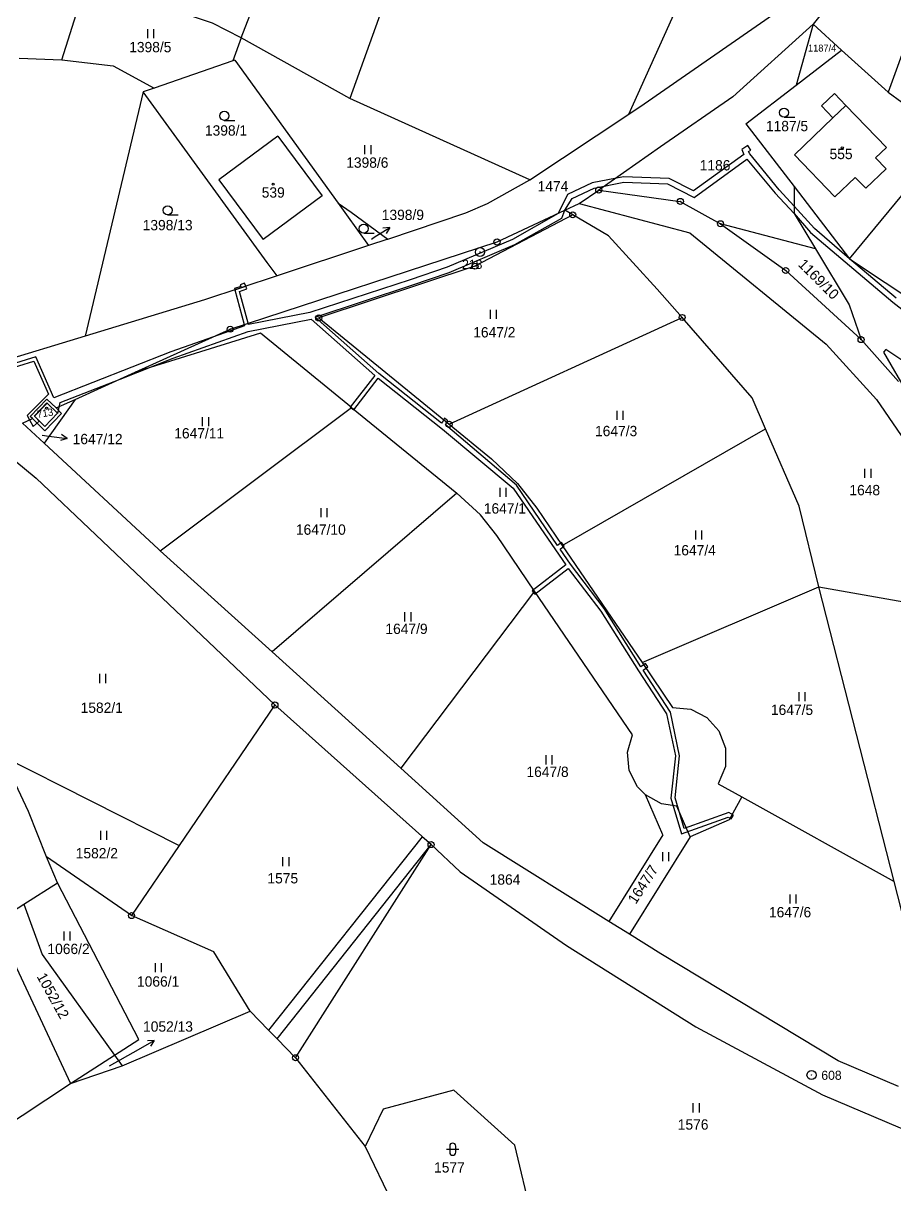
# Model space of a CAD drawing. Extents: x -820725 to -814908, y -1038210 to -1035296.
# Drawn here: x -818926.1 to -818782.5, y -1036843.4 to -1036652 of the extents above; entities that cross this region are included whole.
import ezdxf
from ezdxf.enums import TextEntityAlignment as Align

# ---------------------------------------------------------------- set-up
doc = ezdxf.new("R2010")
doc.units = 0
doc.header["$MEASUREMENT"] = 0
doc.linetypes.add('0_051C', pattern=[0])
for name, color, linetype in [('101', 1, 'CONTINUOUS'), ('1016', 1, 'CONTINUOUS'), ('1029', 1, 'CONTINUOUS'), ('105', 1, 'CONTINUOUS'), ('18', 1, 'CONTINUOUS'), ('21800', 1, 'CONTINUOUS'), ('21900', 1, 'CONTINUOUS'), ('23700', 1, 'CONTINUOUS'), ('304', 1, 'CONTINUOUS'), ('306', 1, 'CONTINUOUS'), ('316', 1, 'CONTINUOUS'), ('404', 1, 'CONTINUOUS')]:
    doc.layers.add(name, color=color, linetype=linetype)

# ---------------------------------------------------------------- blocks, each defined once
blk = doc.blocks.new('4_02$0')
at = {"layer": '404', "color": 255, "linetype": 'Continuous'}
blk.add_circle((-0.01, 0), 0.175, dxfattribs=at)
blk = doc.blocks.new('1029$1')
at = {"layer": '1029', "color": 6, "linetype": 'Continuous'}
for p, q in [((0, 3), (-0.5, 2)), ((0, 0), (0, 3)), ((0, 3), (0.5, 2))]:
    blk.add_line(p, q, dxfattribs=at)
blk = doc.blocks.new('3_06$2')
at = {"layer": '306', "color": 255, "linetype": 'Continuous'}
for p, q in [((-0.51, 0), (-0.51, 1.5)), ((0.49, 0), (0.49, 1.5))]:
    blk.add_line(p, q, dxfattribs=at)
blk = doc.blocks.new('3_16$4')
at = {"layer": '316', "color": 255, "linetype": 'Continuous'}
for p, q in [((-1, 1), (1, 1)), ((-0.5, 1.5), (-0.5, 0.5)), ((0.5, 0.5), (0.5, 1.5))]:
    blk.add_line(p, q, dxfattribs=at)
for centre, start, end in [((0, 1.5), 0, 180), ((0, 0.5), 180, 359.9879)]:
    blk.add_arc(centre, 0.5, start, end, dxfattribs=at)
blk = doc.blocks.new('3_04$3')
at = {"layer": '304', "color": 255, "linetype": 'Continuous'}
blk.add_line((0.01, 0), (1.76, 0), dxfattribs=at)
blk.add_circle((0.01, 0.75), 0.75, dxfattribs=at)
blk = doc.blocks.new('1_01$12')
at = {"layer": '101', "color": 3, "linetype": 'Continuous'}
for radius in [0.75, 0.03]:
    blk.add_circle((0, 0), radius, dxfattribs=at)
blk = doc.blocks.new('1_05$13')
at = {"layer": '105', "color": 3, "linetype": 'Continuous'}
for radius in [0.5, 0.0303]:
    blk.add_circle((0, 0), radius, dxfattribs=at)

msp = doc.modelspace()

# ---------------------------------------------------------------- linework, layer by layer
at = {"layer": '1029', "color": 255, "linetype": 'Continuous'}
for p, q in [((-818868.7, -1036687.58), (-818868.22, -1036687.28)), ((-818922.97, -1036719.9), (-818921.83, -1036720.04)), ((-818911.85, -1036823.81), (-818907.07, -1036821.1))]:
    msp.add_line(p, q, dxfattribs=at)
at = {"layer": '21800', "color": 255, "linetype": 'Continuous'}
for p, q in [((-818792.65, -1036667.58), (-818790.55, -1036665.54)), ((-818924.21, -1036716.77), (-818922.13, -1036714.63)), ((-818922.13, -1036714.63), (-818920.44, -1036716.28)), ((-818922.52, -1036718.43), (-818924.21, -1036716.77)), ((-818920.44, -1036716.28), (-818922.52, -1036718.43))]:
    msp.add_line(p, q, dxfattribs=at)
at = {"layer": '21900', "color": 3, "linetype": 'Continuous'}
for p, q in [((-818890.14, -1036654.44), (-818878.92, -1036624.88)), ((-818826.27, -1036666.98), (-818807.01, -1036624.1)), ((-818863.18, -1036639.17), (-818872.24, -1036664.41)), ((-818823.75, -1036665.31), (-818794.62, -1036645.06)), ((-818919.7, -1036658.03), (-818916.61, -1036648.33)), ((-818894.89, -1036652.01), (-818909.72, -1036647.04)), ((-818793.31, -1036648.94), (-818795.93, -1036652.18)), ((-818890.14, -1036654.44), (-818894.89, -1036652.01)), ((-818795.93, -1036652.18), (-818809.15, -1036664.15)), ((-818795.93, -1036652.18), (-818798.72, -1036662.2)), ((-818795.93, -1036652.18), (-818791.23, -1036656.42)), ((-818890.14, -1036654.44), (-818891.55, -1036658.19)), ((-818872.24, -1036664.41), (-818890.14, -1036654.44)), ((-818780, -1036653.53), (-818783.54, -1036663.35)), ((-818798.72, -1036662.2), (-818791.23, -1036656.42)), ((-818791.23, -1036656.42), (-818783.54, -1036663.35)), ((-818926.73, -1036657.77), (-818919.7, -1036658.03)), ((-818919.7, -1036658.03), (-818911.23, -1036659.04)), ((-818891.55, -1036658.19), (-818904.48, -1036662.68)), ((-818891.22, -1036658.07), (-818891.55, -1036658.19)), ((-818891.22, -1036658.07), (-818874.18, -1036681.66)), ((-818911.23, -1036659.04), (-818904.48, -1036662.68)), ((-818806.98, -1036668.58), (-818798.72, -1036662.2)), ((-818906.33, -1036663.32), (-818915.84, -1036703.57)), ((-818904.48, -1036662.68), (-818906.33, -1036663.32)), ((-818885.87, -1036691.41), (-818906.33, -1036663.32)), ((-818809.15, -1036664.15), (-818821.04, -1036672.38)), ((-818792.42, -1036663.6), (-818794.53, -1036665.63)), ((-818790.55, -1036665.54), (-818792.42, -1036663.6)), ((-818783.54, -1036663.35), (-818779.04, -1036666.65)), ((-818842.59, -1036677.8), (-818872.24, -1036664.41)), ((-818826.27, -1036666.98), (-818823.75, -1036665.31)), ((-818794.53, -1036665.63), (-818792.65, -1036667.58)), ((-818783.84, -1036672.46), (-818790.55, -1036665.54)), ((-818842.59, -1036677.8), (-818826.27, -1036666.98)), ((-818792.65, -1036667.58), (-818798.99, -1036673.71)), ((-818806.98, -1036668.58), (-818799.04, -1036678.93)), ((-818884.1, -1036670.61), (-818893.86, -1036677.79)), ((-818884.1, -1036670.61), (-818876.83, -1036680.45)), ((-818789.92, -1036690.82), (-818773.34, -1036670.74)), ((-818821.04, -1036672.38), (-818831.24, -1036679.49)), ((-818798.99, -1036673.71), (-818792.33, -1036680.62)), ((-818785.63, -1036674.17), (-818783.84, -1036672.46)), ((-818783.87, -1036676.02), (-818785.63, -1036674.17)), ((-818792.33, -1036680.62), (-818788.98, -1036677.4)), ((-818788.98, -1036677.4), (-818787.26, -1036679.21)), ((-818787.26, -1036679.21), (-818783.87, -1036676.02)), ((-818893.86, -1036677.79), (-818886.55, -1036687.65)), ((-818849.56, -1036681.69), (-818842.59, -1036677.8)), ((-818799.04, -1036678.93), (-818789.92, -1036690.82)), ((-818799.04, -1036678.93), (-818799.04, -1036683.38)), ((-818876.83, -1036680.45), (-818886.55, -1036687.65)), ((-818834.44, -1036681.71), (-818831.24, -1036679.49)), ((-818831.24, -1036679.49), (-818817.8, -1036681.37)), ((-818817.8, -1036681.37), (-818811.18, -1036685.05)), ((-818874.18, -1036681.66), (-818872.78, -1036683.6)), ((-818874.18, -1036681.66), (-818872.02, -1036683.14)), ((-818872.02, -1036683.14), (-818866, -1036687.57)), ((-818866, -1036687.57), (-818853.13, -1036683.25)), ((-818853.13, -1036683.25), (-818849.56, -1036681.69)), ((-818848, -1036688.05), (-818836.81, -1036682.82)), ((-818836.81, -1036682.82), (-818834.44, -1036681.71)), ((-818835.52, -1036683.58), (-818836.81, -1036682.82)), ((-818872.78, -1036683.6), (-818869.15, -1036688.62)), ((-818829.65, -1036687.03), (-818835.52, -1036683.58)), ((-818795.55, -1036689.16), (-818811.18, -1036685.05)), ((-818811.18, -1036685.05), (-818800.44, -1036692.75)), ((-818799.04, -1036683.38), (-818795.55, -1036689.16)), ((-818821.6, -1036695.8), (-818829.65, -1036687.03)), ((-818891.97, -1036702.42), (-818848, -1036688.05)), ((-818869.15, -1036688.62), (-818884.25, -1036693.63)), ((-818866, -1036687.57), (-818869.15, -1036688.62)), ((-818795.55, -1036689.16), (-818789.97, -1036698.42)), ((-818789.92, -1036690.82), (-818768.48, -1036705.05)), ((-818884.25, -1036693.63), (-818885.87, -1036691.41)), ((-818800.44, -1036692.75), (-818788.02, -1036704.13)), ((-818884.25, -1036693.63), (-818896.22, -1036697.6)), ((-818817.5, -1036700.49), (-818821.6, -1036695.8)), ((-818896.22, -1036697.6), (-818915.84, -1036703.57)), ((-818789.97, -1036698.42), (-818788.02, -1036704.13)), ((-818855.9, -1036718.08), (-818817.5, -1036700.49)), ((-818907.61, -1036709.49), (-818891.97, -1036702.42)), ((-818915.84, -1036703.57), (-818938.82, -1036710.57)), ((-818886.96, -1036703.08), (-818907.61, -1036709.49)), ((-818871.95, -1036715.32), (-818886.96, -1036703.08)), ((-818788.02, -1036704.13), (-818781.86, -1036711.03)), ((-818917.53, -1036713.98), (-818907.61, -1036709.49)), ((-818924.91, -1036716.78), (-818922.15, -1036713.93)), ((-818917.53, -1036713.98), (-818922.61, -1036721.22)), ((-818922.15, -1036713.93), (-818920.65, -1036715.4)), ((-818920.65, -1036715.4), (-818917.53, -1036713.98)), ((-818920.65, -1036715.4), (-818919.74, -1036716.29)), ((-818903.52, -1036738.93), (-818871.95, -1036715.32)), ((-818871.95, -1036715.32), (-818854.63, -1036729.43)), ((-818926.19, -1036717.9), (-818924.53, -1036717.15)), ((-818924.53, -1036717.15), (-818924.91, -1036716.78)), ((-818922.51, -1036719.16), (-818924.53, -1036717.15)), ((-818919.74, -1036716.29), (-818922.51, -1036719.16)), ((-818922.61, -1036721.22), (-818926.19, -1036717.9)), ((-818855.9, -1036718.08), (-818848.9, -1036723.79)), ((-818837.26, -1036738.04), (-818803.75, -1036718.82)), ((-818854.63, -1036729.43), (-818885.07, -1036755.6)), ((-818850.73, -1036733.03), (-818854.63, -1036729.43)), ((-818848.04, -1036736.43), (-818850.73, -1036733.03)), ((-818841.42, -1036731.93), (-818837.26, -1036738.04)), ((-818841.8, -1036745.58), (-818848.04, -1036736.43)), ((-818837.26, -1036738.04), (-818824.1, -1036757.36)), ((-818885.07, -1036755.6), (-818903.52, -1036738.93)), ((-818841.8, -1036745.58), (-818863.87, -1036774.76)), ((-818825.67, -1036769.26), (-818841.8, -1036745.58)), ((-818824.1, -1036757.36), (-818794.96, -1036744.85)), ((-818794.96, -1036744.85), (-818772.82, -1036748.83)), ((-818782.57, -1036793.44), (-818794.96, -1036744.85)), ((-818863.87, -1036774.76), (-818885.07, -1036755.6)), ((-818824.1, -1036757.36), (-818819.06, -1036764.75)), ((-818884.6, -1036764.34), (-818900.37, -1036787.51)), ((-818884.6, -1036764.34), (-818858.86, -1036787.34)), ((-818819.06, -1036764.75), (-818816.08, -1036765.05)), ((-818816.08, -1036765.05), (-818813.42, -1036766.4)), ((-818813.42, -1036766.4), (-818811.43, -1036768.59)), ((-818826.48, -1036772.14), (-818825.67, -1036769.26)), ((-818811.43, -1036768.59), (-818810.34, -1036771.46)), ((-818929.49, -1036772.76), (-818900.37, -1036787.51)), ((-818925.2, -1036781.9), (-818929.49, -1036772.76)), ((-818826.2, -1036775.13), (-818826.48, -1036772.14)), ((-818810.34, -1036771.46), (-818810.38, -1036774.47)), ((-818824.83, -1036777.84), (-818826.2, -1036775.13)), ((-818810.38, -1036774.47), (-818811.55, -1036777.34)), ((-818823.55, -1036779.17), (-818824.83, -1036777.84)), ((-818811.55, -1036777.34), (-818807.66, -1036779.5)), ((-818820.89, -1036780.62), (-818823.55, -1036779.17)), ((-818820.67, -1036785.74), (-818823.55, -1036779.17)), ((-818818.37, -1036781.02), (-818820.89, -1036780.62)), ((-818807.66, -1036779.5), (-818809.75, -1036783.27)), ((-818807.66, -1036779.5), (-818782.57, -1036793.44)), ((-818922.25, -1036789.34), (-818925.2, -1036781.9)), ((-818816.16, -1036786.07), (-818818.37, -1036781.02)), ((-818809.75, -1036783.27), (-818816.16, -1036786.07)), ((-818820.67, -1036785.74), (-818829.58, -1036799.99)), ((-818816.16, -1036786.07), (-818826.19, -1036802.11)), ((-818900.37, -1036787.51), (-818908.22, -1036799.04)), ((-818881.2, -1036822.46), (-818858.86, -1036787.34)), ((-818908.22, -1036799.04), (-818922.25, -1036789.34)), ((-818920.43, -1036793.63), (-818922.25, -1036789.34)), ((-818925.94, -1036797.15), (-818920.43, -1036793.63)), ((-818907.03, -1036819.45), (-818920.43, -1036793.63)), ((-818777.25, -1036814.32), (-818782.57, -1036793.44)), ((-818930.73, -1036800.21), (-818925.94, -1036797.15)), ((-818925.94, -1036797.15), (-818922.93, -1036805.47)), ((-818894.64, -1036805), (-818908.22, -1036799.04)), ((-818826.19, -1036802.11), (-818829.58, -1036799.99)), ((-818930.73, -1036800.21), (-818918.26, -1036826.69)), ((-818922.93, -1036805.47), (-818911.02, -1036822.02)), ((-818888.65, -1036814.78), (-818894.64, -1036805)), ((-818909.74, -1036823.81), (-818888.65, -1036814.78)), ((-818911.02, -1036822.02), (-818907.03, -1036819.45)), ((-818918.26, -1036826.69), (-818911.02, -1036822.02)), ((-818911.02, -1036822.02), (-818909.74, -1036823.81)), ((-818881.2, -1036822.46), (-818869.75, -1036837.07)), ((-818918.26, -1036826.69), (-818909.74, -1036823.81)), ((-818936.65, -1036838.83), (-818918.26, -1036826.69))]:
    msp.add_line(p, q, dxfattribs=at)
for points in [[(-818834.44, -1036681.71), (-818816.23, -1036686.53), (-818793.77, -1036704.88), (-818785.48, -1036713.99), (-818775.41, -1036728.66), (-818772.82, -1036748.83)], [(-818835.52, -1036683.58), (-818851.63, -1036692.04), (-818877.38, -1036700.57), (-818855.9, -1036718.08)], [(-818803.75, -1036718.82), (-818805.96, -1036713.71), (-818817.5, -1036700.49)], [(-818765.11, -1036718.36), (-818764.11, -1036716.15), (-818765.97, -1036715.46), (-818769.67, -1036713.87), (-818773.26, -1036712.09), (-818776.82, -1036710.23), (-818780.29, -1036708.2), (-818783.91, -1036705.76), (-818784.32, -1036706.22), (-818780.3, -1036713.11)], [(-818794.96, -1036744.85), (-818798.22, -1036731.58), (-818803.75, -1036718.82)], [(-818903.52, -1036738.93), (-818903.79, -1036738.69), (-818922.61, -1036721.22)], [(-818927.43, -1036724.06), (-818923.92, -1036726.98), (-818884.6, -1036764.34)], [(-818848.9, -1036723.79), (-818844.65, -1036727.82), (-818841.42, -1036731.93)], [(-818829.58, -1036799.99), (-818850.3, -1036787.03), (-818863.87, -1036774.76)], [(-818858.86, -1036787.34), (-818854.06, -1036791.82), (-818836.53, -1036803.95), (-818815.23, -1036817.39), (-818794.38, -1036828.56), (-818781.57, -1036834.04), (-818774.26, -1036835.48)], [(-818781.87, -1036827.21), (-818791.81, -1036822.99), (-818821.01, -1036805.35), (-818826.19, -1036802.11)], [(-818888.65, -1036814.78), (-818885.64, -1036817.93), (-818884.23, -1036819.37), (-818881.2, -1036822.46)], [(-818848.3, -1036854.98), (-818842.26, -1036848.61), (-818845.07, -1036836.86), (-818855.14, -1036827.81), (-818866.77, -1036830.94), (-818869.75, -1036837.07)], [(-818869.75, -1036837.07), (-818865.28, -1036846.31), (-818859.23, -1036852.5)]]:
    msp.add_lwpolyline(points, dxfattribs=at)
at = {"layer": '23700', "color": 255, "linetype": '0_051C'}
for points in [[(-818782.22, -1036697.29), (-818789.92, -1036690.82), (-818795.71, -1036685.83), (-818799.04, -1036682.15), (-818801.5, -1036679.44), (-818804.84, -1036675.32), (-818806.37, -1036673.53), (-818806.54, -1036673.15), (-818806.2, -1036672.93), (-818806.7, -1036672.18), (-818807.68, -1036672.83), (-818807.31, -1036673.62), (-818815.61, -1036679.65), (-818819.66, -1036677.59), (-818827.14, -1036677.3), (-818832.3, -1036678.3), (-818836.4, -1036680.24), (-818837.95, -1036683.35), (-818845.44, -1036687.65), (-818856.21, -1036692.22), (-818862.29, -1036694.31), (-818878.83, -1036699.69), (-818888.94, -1036701.66), (-818889, -1036701.45), (-818890.42, -1036696.19), (-818889.25, -1036695.79), (-818889.41, -1036695.34), (-818891.21, -1036695.94), (-818889.66, -1036701.67), (-818889.61, -1036701.85), (-818894.73, -1036703.67), (-818901.76, -1036706.17), (-818921.03, -1036713.72), (-818923.97, -1036706.96), (-818934.64, -1036710.26)], [(-818934.28, -1036710.78), (-818924.31, -1036707.7), (-818924.31, -1036707.7), (-818921.92, -1036713.14), (-818925.44, -1036716.64), (-818925.03, -1036717.38), (-818924.43, -1036718.46), (-818923.42, -1036717.55), (-818924.05, -1036716.93), (-818924.21, -1036716.77), (-818924.24, -1036716.74), (-818922.19, -1036714.56), (-818922.13, -1036714.63), (-818920.34, -1036716.3), (-818919.99, -1036714.5), (-818910.12, -1036710.63), (-818901.38, -1036707.21), (-818888.99, -1036702.79), (-818878.65, -1036700.77), (-818868.15, -1036710.04), (-818872.17, -1036715.29), (-818871.61, -1036715.71), (-818867.61, -1036710.49), (-818856.97, -1036718.9), (-818845.33, -1036728.61), (-818838.39, -1036738.77), (-818836.67, -1036741.26), (-818842.21, -1036745.51), (-818841.79, -1036746.07), (-818836.26, -1036741.83), (-818830.91, -1036748.86), (-818824.71, -1036758.73), (-818820.1, -1036765.79), (-818818.62, -1036772.74), (-818819.36, -1036779.68), (-818817.63, -1036785.59), (-818809.91, -1036782.83), (-818809.42, -1036783.11), (-818809.06, -1036782.51), (-818809.83, -1036782.05), (-818817.17, -1036784.69), (-818818.64, -1036779.62), (-818817.92, -1036772.7), (-818819.44, -1036765.51), (-818823.94, -1036758.63), (-818823.14, -1036758.05), (-818823.55, -1036757.48), (-818824.32, -1036758.04), (-818830.33, -1036748.46), (-818835.91, -1036741.13), (-818837.62, -1036738.65), (-818836.93, -1036738.12), (-818837.35, -1036737.56), (-818838.02, -1036738.07), (-818844.81, -1036728.13), (-818856.48, -1036718.16), (-818856.25, -1036717.8), (-818856.79, -1036717.35), (-818857.14, -1036717.88), (-818867.45, -1036709.72), (-818877.96, -1036700.45), (-818862.01, -1036695.17), (-818855.89, -1036693.06), (-818845.04, -1036688.45), (-818837.34, -1036684.13), (-818836.81, -1036682.82), (-818835.6, -1036680.86), (-818832.02, -1036679.16), (-818827.08, -1036678.2), (-818819.9, -1036678.49), (-818815.53, -1036680.71), (-818806.82, -1036674.38), (-818802.18, -1036680.02), (-818799.04, -1036683.38), (-818796.33, -1036686.47), (-818782.78, -1036697.99), (-818777.06, -1036702.41)]]:
    msp.add_lwpolyline(points, dxfattribs=at)
for points in [[(-818890.33, -1036695.1), (-818890.23, -1036695.39), (-818891.26, -1036695.73), (-818891.21, -1036695.94), (-818889.41, -1036695.34), (-818889.58, -1036694.84), (-818890.33, -1036695.1)], [(-818856.63, -1036717.1), (-818856.79, -1036717.35), (-818856.25, -1036717.8), (-818856.08, -1036717.54), (-818856.63, -1036717.1)], [(-818885.64, -1036817.93), (-818884.23, -1036819.37), (-818858.86, -1036787.34), (-818860.32, -1036786.04), (-818885.64, -1036817.93)]]:
    msp.add_lwpolyline(points, close=True, dxfattribs=at)

# ---------------------------------------------------------------- block references
at = {"layer": '101', "color": 0, "linetype": 'ByBlock'}
for p in [(-818850.82, -1036689.71), (-818796.18, -1036825.32)]:
    msp.add_blockref('1_01$12', p, dxfattribs=at)
at = {"layer": '1029', "color": 0, "linetype": 'ByBlock'}
for p, rotation in [((-818868.22, -1036687.28), 302), ((-818921.83, -1036720.04), 263), ((-818907.07, -1036821.1), 300.0000000000001)]:
    msp.add_blockref('1029$1', p, dxfattribs=dict(at, rotation=rotation))
at = {"layer": '105', "color": 0, "linetype": 'ByBlock'}
for p in [(-818831.24, -1036679.49), (-818817.8, -1036681.37), (-818835.52, -1036683.58), (-818811.18, -1036685.05), (-818848, -1036688.05), (-818851.63, -1036692.04), (-818800.44, -1036692.75), (-818877.38, -1036700.57), (-818817.5, -1036700.49), (-818891.97, -1036702.42), (-818788.02, -1036704.13), (-818855.9, -1036718.08), (-818884.6, -1036764.34), (-818858.86, -1036787.34), (-818908.22, -1036799.04), (-818881.2, -1036822.46)]:
    msp.add_blockref('1_05$13', p, dxfattribs=at)
at = {"layer": '304', "color": 0, "linetype": 'ByBlock'}
for p in [(-818800.71, -1036667.48), (-818892.95, -1036668.01), (-818902.29, -1036683.57), (-818869.98, -1036686.59)]:
    msp.add_blockref('3_04$3', p, dxfattribs=at)
at = {"layer": '306', "color": 0, "linetype": 'ByBlock'}
for p in [(-818905.05, -1036654.47), (-818869.25, -1036673.59), (-818848.55, -1036700.71), (-818896, -1036718.42), (-818827.71, -1036717.38), (-818786.87, -1036726.93), (-818846.97, -1036730.04), (-818876.45, -1036733.41), (-818814.73, -1036737.1), (-818862.66, -1036750.57), (-818912.96, -1036760.73), (-818797.73, -1036763.71), (-818839.42, -1036774.13), (-818912.77, -1036786.56), (-818882.76, -1036790.89), (-818820.18, -1036790.08), (-818799.18, -1036797.05), (-818918.83, -1036803.15), (-818903.76, -1036808.37), (-818815.15, -1036831.46)]:
    msp.add_blockref('3_06$2', p, dxfattribs=at)
at = {"layer": '316', "color": 0, "linetype": 'ByBlock'}
msp.add_blockref('3_16$4', (-818855.3, -1036838.53), dxfattribs=at)
at = {"layer": '404', "color": 0, "linetype": 'ByBlock'}
for p in [(-818791.1, -1036672.54), (-818884.87, -1036678.53), (-818922.2, -1036715.45)]:
    msp.add_blockref('4_02$0', p, dxfattribs=at)

# ---------------------------------------------------------------- texts
at = {"layer": '1016', "color": 214, "linetype": 'Continuous'}
msp.add_text('218', height=1.5, dxfattribs=at).set_placement((-818850.41, -1036691.73), align=Align.MIDDLE_RIGHT)
at = {"layer": '1016', "color": 174, "linetype": 'Continuous'}
msp.add_text('608', height=1.5, dxfattribs=at).set_placement((-818791.22, -1036825.35), align=Align.MIDDLE_RIGHT)
at = {"layer": '18', "color": 255, "linetype": 'Continuous'}
for s, height, p in [('1398/5', 1.7, (-818905.13, -1036657.3)), ('1187/4', 1.14, (-818794.43, -1036657.01)), ('1398/1', 1.7, (-818892.65, -1036671.03)), ('1187/5', 1.7, (-818800.22, -1036670.31)), ('555', 1.7, (-818791.31, -1036674.91)), ('1398/6', 1.7, (-818869.37, -1036676.33)), ('1186', 1.7, (-818812.07, -1036676.77)), ('539', 1.7, (-818884.87, -1036681.25)), ('1474', 1.7, (-818838.79, -1036680.24)), ('1398/13', 1.7, (-818902.27, -1036686.63)), ('1647/12', 1.7, (-818913.81, -1036721.88)), ('1066/2', 1.7, (-818918.6, -1036805.89)), ('1066/1', 1.7, (-818903.84, -1036811.26))]:
    msp.add_text(s, height=height, dxfattribs=at).set_placement(p, align=Align.BOTTOM_CENTER)
for s, p in [('1398/9', (-818866.99, -1036684.94)), ('1647/2', (-818851.92, -1036704.29)), ('1647/11', (-818901.18, -1036720.93)), ('1647/3', (-818831.85, -1036720.56)), ('1647/10', (-818881.14, -1036736.8)), ('1647/4', (-818818.9, -1036740.2)), ('1647/9', (-818866.39, -1036753.15)), ('1647/5', (-818802.87, -1036766.49)), ('1647/8', (-818843.15, -1036776.71)), ('1582/2', (-818917.41, -1036790.12)), ('1647/6', (-818803.19, -1036799.84)), ('1052/13', (-818906.32, -1036818.68))]:
    msp.add_text(s, height=1.7, dxfattribs=at).set_placement(p, align=Align.BOTTOM_LEFT)
for s, height, rotation, p in [('1169/10', 1.7, 315, (-818795.96, -1036695.13)), ('713', 1.2, 9, (-818922.32, -1036717.2)), ('1052/12', 1.7, 299, (-818922.35, -1036812.91))]:
    msp.add_text(s, height=height, rotation=rotation, dxfattribs=at).set_placement(p, align=Align.BOTTOM_CENTER)
for s, p in [('1648', (-818787.41, -1036728.93)), ('1647/1', (-818846.7, -1036731.95)), ('1582/1', (-818913.13, -1036764.79)), ('1575', (-818883.3, -1036792.89)), ('1864', (-818846.68, -1036793.1)), ('1576', (-818815.69, -1036833.46)), ('1577', (-818855.84, -1036840.53))]:
    msp.add_text(s, height=1.7, dxfattribs=at).set_placement(p, align=Align.MIDDLE_CENTER)
msp.add_text('1647/7', height=1.7, rotation=57, dxfattribs=at).set_placement((-818824.71, -1036797.55), align=Align.BOTTOM_LEFT)

doc.saveas('drawing.dxf')
